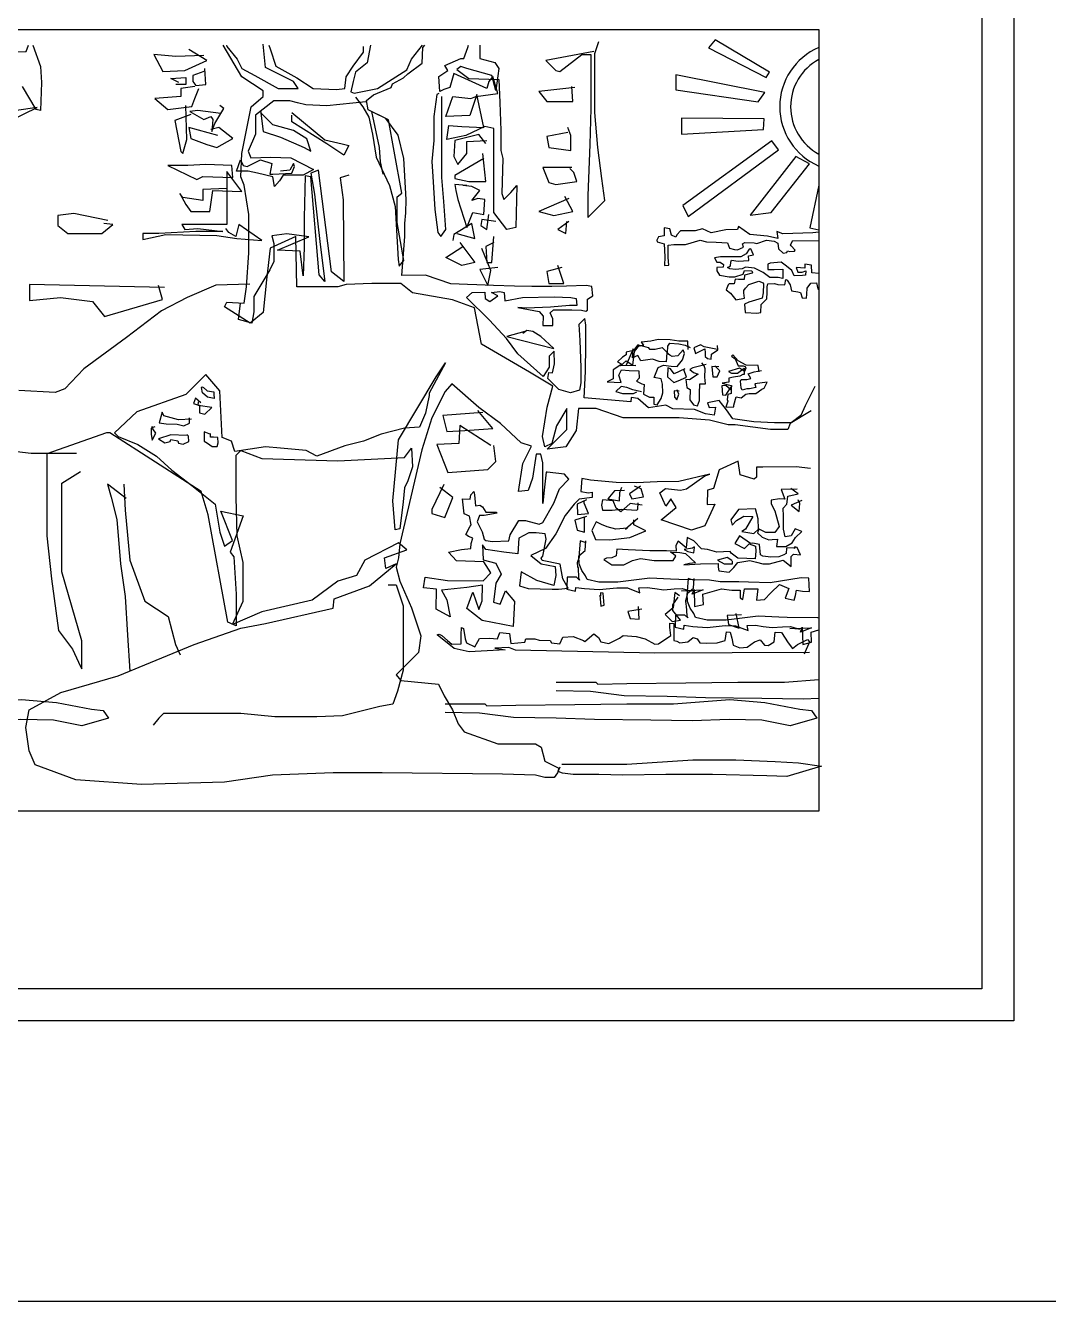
# Model space of a CAD drawing. Header units: millimetres. Extents: x 351279 to 387190, y -1289537 to -1277077.
# Drawn here: x 379313 to 379795, y -1289537 to -1288936 of the extents above; entities that cross this region are included whole.
import ezdxf

# ---------------------------------------------------------------- set-up
doc = ezdxf.new("R2010")
doc.units = ezdxf.units.MM
doc.header["$LTSCALE"] = 20
doc.layers.add('饰品', color=7, linetype='Continuous')

# ---------------------------------------------------------------- blocks, each defined once
blk = doc.blocks.new('A$C42F15D17')
at = {"layer": '饰品', "color": 8}
for p, q in [((420.02, 452.02), (411.55, 457.2)), ((436.62, 444.44), (427.81, 459.29)), ((429.4, 459.25), (429.47, 458.74)), ((429.47, 458.74), (434.42, 452.69)), ((447.63, 448.84), (446.53, 459.84)), ((449.23, 459.25), (449.83, 457.64)), ((449.83, 457.64), (452.58, 449.39)), ((493.87, 455.99), (493.87, 458.74)), ((497.17, 459.29), (495.52, 451.04)), ((516.44, 452.69), (521.69, 459.25)), ((521.42, 450.88), (521.76, 458.25)), ((521.76, 458.25), (522.68, 459.25)), ((541.04, 452.96), (542.93, 458.14)), ((542.93, 458.14), (543.26, 459.25)), ((548.58, 459.25), (548.58, 452.96)), ((405.43, 453.91), (395.07, 454.85)), ((395.07, 454.85), (399.3, 446.85)), ((418.61, 454.38), (405.43, 453.91)), ((409.66, 447.32), (420.02, 452.02)), ((434.42, 452.69), (436.62, 448.29)), ((488.91, 449.39), (493.87, 455.99)), ((495.52, 451.04), (490.02, 446.64)), ((514.24, 447.74), (516.44, 452.69)), ((514.72, 445.8), (521.42, 450.88)), ((532.1, 449.67), (539.63, 452.96)), ((539.63, 452.96), (541.04, 452.96)), ((548.58, 452.96), (555.64, 451.08)), ((555.64, 451.08), (557.52, 448.26)), ((399.3, 446.85), (409.66, 447.32)), ((418.61, 446.85), (413.43, 444.96)), ((413.43, 444.96), (413.43, 442.14)), ((419.55, 440.73), (419.08, 448.26)), ((436.62, 448.29), (442.68, 444.99)), ((442.68, 444.99), (453.69, 438.94)), ((460.84, 442.24), (447.63, 448.84)), ((452.58, 449.39), (462.49, 443.89)), ((485.61, 444.44), (488.91, 449.39)), ((490.02, 446.64), (488.91, 442.24)), ((500.47, 438.94), (514.24, 447.74)), ((512.68, 443.98), (514.72, 445.8)), ((529.27, 444.49), (533.51, 447.32)), ((533.51, 447.32), (532.1, 449.67)), ((536.33, 445.91), (534.45, 439.32)), ((551.87, 438.85), (536.33, 445.91)), ((539.63, 449.2), (537.75, 447.79)), ((537.75, 447.79), (543.4, 443.55)), ((542.46, 448.26), (539.63, 449.2)), ((554.23, 444.96), (542.46, 448.26)), ((556.11, 437.91), (554.23, 444.96)), ((557.52, 448.26), (556.11, 437.91)), ((403.07, 443.55), (410.13, 444.02)), ((406.84, 441.67), (403.07, 443.55)), ((410.13, 440.73), (405.43, 440.73)), ((414.37, 439.79), (407.78, 438.85)), ((407.78, 438.85), (407.78, 435.08)), ((410.13, 444.02), (410.13, 440.73)), ((413.43, 442.14), (414.84, 440.26)), ((414.37, 434.14), (416.26, 438.85)), ((414.84, 440.26), (419.55, 440.73)), ((446.53, 437.83), (436.62, 444.44)), ((453.69, 438.94), (463.04, 438.94)), ((463.04, 438.94), (460.84, 442.24)), ((462.49, 443.89), (470.2, 438.94)), ((470.2, 438.94), (481.21, 438.38)), ((481.21, 438.38), (485.06, 438.94)), ((485.06, 438.94), (485.61, 444.44)), ((488.91, 442.24), (487.81, 437.28)), ((489.47, 436.73), (500.47, 438.94)), ((498.49, 435.93), (506.89, 439.33)), ((506.89, 439.33), (507.46, 441.15)), ((507.46, 441.15), (512.68, 443.98)), ((529.74, 437.43), (529.27, 444.49)), ((534.45, 439.32), (531.63, 438.38)), ((543.4, 443.55), (557.52, 443.08)), ((552.82, 442.14), (551.87, 438.85)), ((554.7, 444.49), (552.82, 442.14)), ((557.05, 436.49), (554.7, 444.49)), ((557.52, 443.08), (558, 432.26)), ((407.78, 435.08), (395.54, 434.14)), ((395.54, 434.14), (401.66, 428.96)), ((412.96, 430.38), (414.37, 434.14)), ((441.03, 430.24), (446.53, 435.19)), ((451.56, 433.02), (443.06, 426.32)), ((446.53, 435.19), (446.53, 437.83)), ((459.16, 433.02), (451.56, 433.02)), ((462.74, 432.13), (459.16, 433.02)), ((494.94, 432.58), (476.61, 430.79)), ((487.81, 437.28), (489.47, 436.73)), ((490.02, 434.81), (493.6, 430.34)), ((495.2, 433.21), (498.49, 435.93)), ((496.11, 428.9), (495.2, 433.21)), ((528.33, 436.02), (526.92, 425.67)), ((529.27, 436.49), (528.33, 436.02)), ((531.63, 438.38), (529.74, 437.43)), ((530.68, 418.14), (530.68, 435.08)), ((532.57, 425.67), (535.86, 435.08)), ((535.86, 435.08), (544.34, 434.14)), ((547.16, 436.02), (543.87, 426.14)), ((544.34, 434.14), (546.69, 435.08)), ((546.69, 435.08), (557.05, 436.49)), ((550.46, 420.49), (547.16, 436.02)), ((401.66, 428.96), (412.96, 430.38)), ((412.49, 426.61), (404.95, 423.79)), ((410.61, 414.85), (410.13, 430.85)), ((415.79, 428.49), (412.02, 428.02)), ((412.02, 428.02), (418.61, 424.26)), ((426.62, 427.08), (415.79, 428.49)), ((423.79, 422.38), (428.03, 429.43)), ((428.03, 429.43), (426.14, 430.85)), ((438.82, 419.24), (441.03, 430.24)), ((445.3, 428.55), (446.64, 418.72)), ((448.43, 424.53), (445.75, 427.21)), ((460.06, 427.66), (475.71, 414.7)), ((466.77, 431.23), (462.74, 432.13)), ((476.61, 430.79), (466.77, 431.23)), ((493.6, 430.34), (496.29, 425.42)), ((504.39, 424.81), (496.11, 428.9)), ((505.68, 424.08), (497.63, 428.11)), ((497.63, 428.11), (501.21, 411.12)), ((558, 432.26), (558.47, 419.08)), ((404.95, 423.79), (407.78, 409.2)), ((425.2, 416.73), (411.55, 420.49)), ((411.55, 420.49), (412.49, 415.32)), ((418.61, 424.26), (421.91, 425.67)), ((421.91, 425.67), (422.85, 424.26)), ((425.67, 420.49), (421.91, 419.55)), ((422.85, 424.26), (422.38, 418.61)), ((422.38, 418.61), (423.79, 422.38)), ((432.27, 415.32), (425.67, 420.49)), ((443.06, 426.32), (443.06, 417.38)), ((451.11, 421.85), (448.43, 424.53)), ((460.95, 419.17), (451.11, 421.85)), ((460.06, 423.19), (460.06, 426.32)), ((476.61, 412.91), (460.06, 423.19)), ((496.29, 425.42), (498.07, 417.38)), ((510.18, 416.87), (504.39, 424.81)), ((508.36, 409.33), (505.68, 424.08)), ((526.92, 425.67), (526.92, 414.38)), ((543.87, 426.14), (532.57, 425.67)), ((533.04, 414.85), (533.98, 421.43)), ((533.98, 421.43), (540.1, 420.96)), ((540.1, 420.96), (550.46, 420.49)), ((550.93, 420.96), (541.98, 416.73)), ((555.17, 420.02), (550.93, 420.96)), ((408.72, 408.26), (410.61, 414.85)), ((412.49, 415.32), (420.02, 412.49)), ((424.73, 411.08), (432.27, 415.32)), ((436.62, 408.24), (438.82, 419.24)), ((443.06, 417.38), (439.49, 409.33)), ((446.64, 418.72), (454.69, 416.04)), ((454.69, 416.04), (465.87, 411.12)), ((467.21, 415.14), (460.95, 419.17)), ((469, 409.33), (467.21, 415.14)), ((475.71, 414.7), (483.76, 412.91)), ((498.07, 417.38), (499.86, 406.65)), ((512.91, 405.98), (510.18, 416.87)), ((530.68, 406.85), (530.68, 418.14)), ((541.98, 416.73), (533.04, 414.85)), ((555.17, 409.2), (555.17, 420.02)), ((558.47, 419.08), (558.47, 413.9)), ((407.78, 409.2), (408.72, 408.26)), ((420.02, 412.49), (424.73, 411.08)), ((439.49, 409.33), (440.83, 406.2)), ((465.87, 411.12), (469, 409.33)), ((484.66, 407.55), (476.61, 412.91)), ((483.76, 412.91), (486.89, 412.01)), ((486.89, 412.01), (484.66, 407.55)), ((501.21, 411.12), (501.65, 404.42)), ((511.94, 389.67), (508.36, 409.33)), ((526.92, 414.38), (525.97, 404.49)), ((555.17, 391.79), (555.17, 409.2)), ((558.47, 413.9), (558.47, 409.67)), ((558.47, 409.67), (559.41, 405.9)), ((434.12, 399.95), (435.91, 405.31)), ((435.91, 405.31), (437.25, 402.63)), ((436.07, 397.24), (436.62, 408.24)), ((437.25, 402.63), (439.04, 402.18)), ((439.04, 402.18), (445.3, 405.31)), ((440.83, 406.2), (450.22, 406.65)), ((445.3, 405.31), (450.67, 403.52)), ((450.67, 403.52), (449.77, 398.61)), ((450.22, 406.65), (459.61, 406.2)), ((460.95, 403.52), (459.16, 400.39)), ((459.61, 406.2), (470.35, 400.84)), ((461.4, 402.18), (460.95, 403.52)), ((499.86, 406.65), (506.12, 393.24)), ((501.65, 404.42), (502.99, 398.61)), ((513.93, 386.61), (512.91, 405.98)), ((525.97, 404.49), (526.45, 397.43)), ((530.68, 396.96), (530.68, 406.85)), ((559.41, 405.9), (558.94, 389.43)), ((439.49, 399.95), (434.12, 399.95)), ((437.72, 393.39), (436.07, 397.24)), ((443.96, 399.05), (439.49, 399.95)), ((451.11, 397.27), (443.96, 399.05)), ((449.77, 398.61), (451.11, 398.61)), ((451.11, 398.61), (460.06, 399.05)), ((452.01, 392.8), (451.11, 397.27)), ((456.03, 398.16), (454.24, 395.48)), ((459.16, 400.39), (454.69, 399.95)), ((458.72, 398.16), (456.03, 398.16)), ((465.43, 398.16), (458.72, 398.16)), ((460.06, 399.05), (461.4, 402.18)), ((470.35, 400.84), (465.43, 398.16)), ((526.45, 397.43), (527.39, 381.9)), ((531.63, 385.67), (530.68, 396.96)), ((439.92, 379.63), (437.72, 393.39)), ((454.24, 395.48), (452.01, 392.8)), ((506.12, 393.24), (508.81, 383.41)), ((555.17, 380.49), (555.17, 391.79)), ((563.18, 389.9), (566, 393.2)), ((566, 393.2), (565.53, 373.43)), ((509.7, 387.88), (511.94, 389.67)), ((509.7, 375.81), (509.7, 387.88)), ((513.7, 380.37), (513.93, 386.61)), ((532.57, 372.49), (531.63, 385.67)), ((558.94, 389.43), (559.88, 386.61)), ((559.88, 386.61), (563.18, 389.9)), ((439.92, 361.48), (439.92, 379.63)), ((508.81, 383.41), (510.15, 358.38)), ((513.25, 375.38), (513.7, 380.37)), ((527.39, 381.9), (528.8, 371.08)), ((561.29, 372.49), (555.17, 380.49)), ((512.83, 357.93), (509.7, 375.81)), ((513.25, 369.25), (513.25, 375.38)), ((530.21, 369.2), (532.57, 372.49)), ((565.53, 373.43), (561.29, 372.49)), ((461.94, 369.18), (449.83, 363.68)), ((462.49, 345.53), (461.94, 369.18)), ((511.89, 350.87), (513.25, 369.25)), ((528.8, 371.08), (530.21, 369.2)), ((438.82, 345.53), (439.92, 361.48)), ((449.83, 363.68), (448.18, 348.83)), ((510.15, 358.38), (510.6, 355.25)), ((510.6, 355.25), (512.83, 357.93)), ((448.18, 348.83), (446.53, 333.43)), ((522.99, 350.99), (511.89, 350.87)), ((534.91, 347.02), (522.99, 350.99)), ((437.72, 337.83), (438.82, 345.53)), ((475.7, 345.53), (462.49, 345.53)), ((481.76, 345.53), (475.7, 345.53)), ((485.61, 346.63), (481.76, 345.53)), ((497.72, 347.18), (485.61, 346.63)), ((511.48, 347.18), (497.72, 347.18)), ((516.99, 342.78), (511.48, 347.18)), ((535.7, 339.48), (516.99, 342.78)), ((542.85, 346.68), (534.91, 347.02)), ((542.28, 340.44), (545.01, 342.93)), ((547.17, 346.45), (542.85, 346.68)), ((545.01, 342.93), (550.91, 343.04)), ((555.11, 346.11), (547.17, 346.45)), ((550.91, 343.04), (551.14, 339.98)), ((554.09, 342.82), (558.06, 343.27)), ((557.04, 341.23), (554.09, 342.82)), ((564.87, 345.88), (555.11, 346.11)), ((558.06, 343.27), (560.11, 342.82)), ((560.11, 342.82), (560.33, 338.96)), ((573.05, 345.65), (564.87, 345.88)), ((582.47, 345.65), (573.05, 345.65)), ((589.39, 345.77), (582.47, 345.65)), ((598.7, 346.22), (589.39, 345.77)), ((601.31, 345.65), (598.7, 346.22)), ((601.76, 341.34), (601.31, 345.65)), ((428.37, 336.18), (429.47, 338.38)), ((429.47, 338.38), (437.72, 337.83)), ((546.16, 335.63), (535.7, 339.48)), ((553.18, 329.91), (542.28, 340.44)), ((551.14, 339.98), (553.3, 338.62)), ((553.3, 338.62), (557.04, 341.23)), ((560.33, 338.96), (568.73, 340.55)), ((568.73, 340.55), (583.6, 340.89)), ((590.87, 336.81), (581.9, 335.9)), ((583.6, 340.89), (591.43, 340.55)), ((594.27, 336.81), (590.87, 336.81)), ((591.43, 340.55), (594.05, 339.98)), ((594.05, 339.98), (594.27, 336.81)), ((599.27, 334.54), (599.38, 337.94)), ((599.38, 339.76), (601.76, 341.34)), ((599.38, 337.94), (599.38, 339.76)), ((440.48, 328.47), (428.37, 336.18)), ((446.53, 333.43), (440.48, 328.47)), ((549.46, 318.57), (546.16, 335.63)), ((570.55, 335.56), (566.46, 335.78)), ((566.46, 335.78), (576.56, 333.97)), ((581.9, 335.9), (570.55, 335.56)), ((576.56, 333.97), (578.49, 331.7)), ((578.49, 331.7), (578.27, 327.39)), ((581.67, 333.29), (583.26, 334.76)), ((583.04, 330.45), (581.67, 333.29)), ((582.92, 327.28), (583.04, 330.45)), ((583.26, 334.76), (589.28, 334.76)), ((589.28, 334.76), (591.89, 334.76)), ((591.89, 334.76), (596.54, 334.54)), ((598.02, 330.7), (595.18, 327.75)), ((596.54, 334.54), (598.47, 334.08)), ((598.59, 327.41), (598.02, 330.7)), ((598.47, 334.08), (599.27, 334.54)), ((561.24, 321.17), (553.18, 329.91)), ((578.27, 327.39), (582.92, 327.28)), ((595.18, 327.75), (595.75, 320.27)), ((598.47, 318), (598.59, 327.41)), ((572.03, 305.37), (549.46, 318.57)), ((566.46, 314.03), (561.24, 321.17)), ((595.75, 320.27), (596.2, 307.56)), ((578.38, 303.36), (566.46, 314.03)), ((583.6, 315.27), (581.33, 312.89)), ((581.33, 312.89), (581.33, 307.67)), ((583.72, 309.26), (583.6, 315.27)), ((598.36, 305.75), (598.47, 318)), ((532.4, 309.77), (524.69, 295.47)), ((528, 303.17), (532.4, 309.77)), ((581.33, 307.67), (578.38, 303.36)), ((582.81, 305.07), (583.72, 309.26)), ((596.2, 307.56), (596.2, 300.3)), ((419.56, 304.27), (410.2, 294.92)), ((426.16, 296.57), (419.56, 304.27)), ((510.38, 273.46), (528, 303.17)), ((583.04, 298.77), (572.03, 305.37)), ((580.65, 302.34), (581.11, 305.18)), ((585.87, 297.24), (580.65, 302.34)), ((581.11, 305.18), (582.81, 305.07)), ((597.68, 293.27), (598.36, 305.75)), ((410.2, 294.92), (387.08, 286.67)), ((427.26, 274.56), (426.16, 296.57)), ((524.69, 294.37), (523.04, 286.12)), ((524.69, 295.47), (524.69, 294.37)), ((532.34, 296.31), (525.96, 283.81)), ((535.4, 299.88), (532.34, 296.31)), ((548.17, 288.66), (535.4, 299.88)), ((580.29, 288.87), (583.04, 298.77)), ((591.32, 295.65), (585.87, 297.24)), ((595.52, 296.9), (591.32, 295.65)), ((596.2, 300.3), (595.52, 296.9)), ((706.29, 298.6), (701.74, 289.52)), ((558.38, 281.26), (548.17, 288.66)), ((578.09, 275.11), (580.29, 288.87)), ((619.79, 291.45), (597.68, 293.27)), ((619.9, 293.38), (619.79, 291.45)), ((622.97, 292.93), (619.9, 293.38)), ((628.08, 288.62), (622.97, 292.93)), ((636.14, 289.75), (628.08, 288.62)), ((639.54, 288.16), (636.14, 289.75)), ((661.33, 292.02), (655.77, 291)), ((655.77, 291), (656.57, 288.73)), ((656.57, 288.73), (659.63, 288.96)), ((659.63, 288.96), (658.95, 285.1)), ((664.74, 287.6), (661.33, 292.02)), ((701.74, 289.52), (699.82, 284.99)), ((387.08, 286.67), (376.62, 276.76)), ((523.04, 286.12), (520.29, 279.51)), ((525.96, 283.81), (521.36, 268.76)), ((589.65, 288.32), (584.69, 280.06)), ((589.65, 278.41), (589.65, 288.32)), ((595.15, 288.32), (594.05, 277.86)), ((603.41, 288.32), (595.15, 288.32)), ((616.07, 283.92), (603.41, 288.32)), ((642.49, 283.92), (616.07, 283.92)), ((649.64, 287.71), (639.54, 288.16)), ((656.8, 282.82), (642.49, 283.92)), ((654.86, 285.67), (649.64, 287.71)), ((658.95, 285.1), (654.86, 285.67)), ((665.61, 280.61), (656.8, 282.82)), ((667.69, 283.4), (664.74, 287.6)), ((677.57, 281.92), (667.69, 283.4)), ((704.69, 287.22), (694.78, 281.17)), ((699.82, 284.99), (695.27, 281.58)), ((372.77, 276.76), (344.7, 266.86)), ((374.42, 276.76), (372.77, 276.76)), ((417.36, 249.26), (374.42, 276.76)), ((376.62, 276.76), (378.27, 275.11)), ((513.13, 278.96), (502.13, 276.21)), ((520.29, 279.51), (513.13, 278.96)), ((568.08, 272.07), (558.38, 281.26)), ((580.29, 269.06), (589.65, 278.41)), ((584.69, 280.06), (582.49, 271.81)), ((594.05, 277.86), (589.1, 270.16)), ((668.91, 280.61), (665.61, 280.61)), ((685.43, 278.41), (668.91, 280.61)), ((687.33, 281.47), (677.57, 281.92)), ((693.68, 278.41), (685.43, 278.41)), ((695.27, 281.58), (687.33, 281.47)), ((694.78, 281.17), (693.68, 278.41)), ((378.27, 275.11), (387.63, 271.26)), ((387.63, 271.26), (396.44, 265.76)), ((431.67, 272.91), (427.26, 274.56)), ((433.32, 267.96), (431.67, 272.91)), ((485.06, 270.71), (471.85, 265.76)), ((493.87, 272.91), (485.06, 270.71)), ((502.13, 276.21), (493.87, 272.91)), ((507.63, 244.86), (510.38, 273.46)), ((572.93, 270.54), (568.08, 272.07)), ((568.84, 262.38), (572.93, 270.54)), ((579.19, 270.16), (578.09, 275.11)), ((582.49, 271.81), (579.19, 270.16)), ((344.7, 266.86), (344.7, 248.16)), ((396.44, 265.76), (403.59, 259.16)), ((447.63, 270.16), (433.32, 267.96)), ((433.87, 266.31), (436.07, 268.51)), ((433.87, 246.51), (433.87, 266.31)), ((436.07, 268.51), (445.98, 264.66)), ((445.98, 264.66), (481.76, 263.56)), ((454.79, 269.61), (447.63, 270.16)), ((466.9, 268.51), (454.79, 269.61)), ((471.85, 265.76), (466.9, 268.51)), ((481.76, 263.56), (513.13, 265.21)), ((521.36, 268.76), (510.93, 224.61)), ((513.13, 265.21), (516.44, 269.61)), ((516.44, 269.61), (516.99, 260.81)), ((575.22, 266.72), (573.44, 255.49)), ((577.27, 266.72), (575.22, 266.72)), ((578.29, 262.64), (577.27, 266.72)), ((589.1, 270.16), (580.29, 269.06)), ((351.85, 253.11), (360.66, 258.61)), ((403.59, 259.16), (412.95, 252.01)), ((516.99, 260.81), (514.79, 254.21)), ((566.8, 249.12), (568.84, 262.38)), ((578.29, 254.47), (578.29, 262.64)), ((579.82, 258.3), (578.8, 248.35)), ((580.33, 258.3), (579.82, 258.3)), ((588.5, 257.28), (580.33, 258.3)), ((661.24, 259.32), (658.69, 250.65)), ((670.18, 263.4), (661.24, 259.32)), ((671.2, 257.02), (670.18, 263.4)), ((678.86, 260.6), (678.86, 256)), ((681.92, 260.6), (678.86, 260.6)), ((697.49, 260.85), (681.92, 260.6)), ((704.38, 260.09), (697.49, 260.85)), ((351.85, 211.3), (351.85, 253.11)), ((373.32, 252.56), (374.97, 246.51)), ((382.13, 245.96), (373.32, 252.56)), ((381.03, 252.56), (381.58, 240.46)), ((514.79, 254.21), (513.13, 250.91)), ((573.44, 255.49), (571.39, 249.63)), ((578.29, 243.5), (578.29, 254.47)), ((586.2, 250.39), (590.54, 254.98)), ((590.54, 254.98), (588.5, 257.28)), ((596.67, 255.24), (596.15, 249.12)), ((600.75, 254.47), (596.67, 255.24)), ((612.75, 253.45), (600.75, 254.47)), ((622.45, 253.2), (612.75, 253.45)), ((632.15, 253.71), (622.45, 253.2)), ((642.36, 253.96), (632.15, 253.71)), ((656.91, 257.28), (642.36, 253.96)), ((645.93, 250.39), (654.61, 256.51)), ((654.61, 256.51), (656.91, 257.28)), ((677.84, 254.98), (671.2, 257.02)), ((678.86, 256), (677.84, 254.98)), ((344.7, 248.16), (344.7, 228.35)), ((374.97, 246.51), (377.72, 236.06)), ((412.95, 252.01), (423.96, 243.21)), ((420.66, 238.26), (417.36, 249.26)), ((434.42, 228.35), (433.87, 246.51)), ((513.13, 250.91), (512.58, 244.31)), ((544.08, 245.54), (544.34, 247.59)), ((544.34, 247.59), (545.87, 249.12)), ((545.87, 249.12), (546.12, 247.59)), ((546.12, 247.59), (546.63, 242.48)), ((571.39, 249.63), (566.8, 249.12)), ((578.8, 248.35), (578.29, 243.5)), ((583.39, 243.76), (586.2, 250.39)), ((601.51, 246.31), (595.39, 245.54)), ((596.15, 249.12), (599.73, 248.61)), ((599.73, 248.61), (601.51, 248.86)), ((601.51, 248.86), (601.51, 246.31)), ((633.42, 248.61), (635.97, 250.65)), ((636.23, 242.23), (633.42, 248.61)), ((635.97, 250.65), (643.12, 249.88)), ((643.12, 249.88), (645.93, 250.39)), ((655.88, 249.88), (655.63, 242.99)), ((658.69, 250.65), (655.88, 249.88)), ((381.58, 240.46), (383.78, 216.8)), ((423.96, 243.21), (426.16, 230.01)), ((508.73, 231.11), (507.63, 244.86)), ((512.58, 244.31), (510.93, 231.66)), ((540.51, 245.8), (544.08, 245.54)), ((541.27, 238.66), (540.51, 245.8)), ((546.63, 242.48), (548.68, 242.74)), ((548.68, 242.74), (549.95, 241.97)), ((549.95, 241.97), (551.48, 239.42)), ((578.29, 234.58), (583.39, 243.76)), ((593.09, 243.25), (588.75, 237.89)), ((595.39, 245.54), (593.09, 243.25)), ((633.93, 235.85), (641.08, 241.72)), ((638.53, 245.8), (636.23, 242.23)), ((641.08, 241.72), (638.53, 245.8)), ((659.2, 243.25), (654.61, 233.04)), ((655.63, 242.99), (659.2, 243.25)), ((377.72, 236.06), (379.37, 215.15)), ((430.02, 187.65), (420.66, 238.26)), ((432.22, 226.15), (426.71, 239.91)), ((426.71, 239.91), (437.17, 237.71)), ((437.17, 237.71), (431.12, 220.65)), ((543.83, 237.64), (541.27, 238.66)), ((544.59, 233.56), (543.83, 237.64)), ((548.42, 237.89), (547.4, 234.83)), ((547.4, 234.83), (549.7, 230.24)), ((550.72, 237.89), (548.42, 237.89)), ((556.85, 238.91), (550.72, 237.89)), ((551.48, 239.42), (556.33, 239.42)), ((556.33, 239.42), (556.85, 238.91)), ((562.97, 228.71), (567.06, 235.6)), ((567.06, 235.6), (570.12, 235.6)), ((570.12, 235.6), (576.5, 233.81)), ((576.5, 233.81), (578.29, 234.58)), ((588.75, 237.89), (584.41, 229.22)), ((648.23, 231), (633.93, 235.85)), ((344.7, 228.35), (346.9, 208)), ((426.16, 230.01), (428.37, 223.4)), ((437.17, 215.7), (434.42, 228.35)), ((510.93, 231.66), (508.73, 231.11)), ((542.04, 228.96), (544.08, 232.79)), ((543.32, 227.94), (542.04, 228.96)), ((544.08, 232.79), (544.59, 233.56)), ((549.7, 230.24), (550.72, 226.67)), ((562.21, 225.9), (562.97, 228.71)), ((571.65, 229.73), (567.06, 227.18)), ((575.22, 229.73), (571.65, 229.73)), ((579.31, 229.22), (575.22, 229.73)), ((579.82, 226.67), (579.31, 229.22)), ((584.41, 229.22), (579.56, 222.33)), ((654.61, 233.04), (648.23, 231)), ((428.37, 223.4), (432.22, 226.15)), ((510.38, 225.05), (494.42, 216.8)), ((514.24, 221.75), (510.38, 225.05)), ((510.93, 224.61), (510.38, 218.01)), ((540, 221.87), (544.34, 222.38)), ((545.36, 227.18), (543.32, 227.94)), ((544.34, 222.38), (544.59, 224.63)), ((544.59, 224.63), (545.36, 227.18)), ((551.48, 221.82), (549.95, 224.12)), ((549.95, 224.12), (550.21, 216.97)), ((550.72, 226.67), (551.48, 226.16)), ((551.48, 226.16), (554.55, 225.65)), ((554.55, 225.65), (562.21, 225.9)), ((567.06, 227.18), (566.54, 219.78)), ((579.56, 222.33), (572.67, 219.01)), ((578.29, 218.76), (579.82, 226.67)), ((383.78, 216.8), (390.93, 197.55)), ((431.12, 220.65), (432.77, 218.45)), ((432.77, 218.45), (433.87, 200.85)), ((494.42, 216.8), (490.57, 209.65)), ((503.78, 217.9), (514.24, 221.75)), ((504.33, 212.95), (503.78, 217.9)), ((510.38, 218.01), (509.28, 213.61)), ((533.87, 220.6), (540, 221.87)), ((537.7, 216.51), (533.87, 220.6)), ((550.46, 216), (537.7, 216.51)), ((550.21, 216.97), (556.08, 215.44)), ((559.91, 220.55), (551.48, 221.82)), ((566.54, 219.78), (559.91, 220.55)), ((572.67, 219.01), (577.52, 215.19)), ((577.52, 217.74), (578.29, 218.76)), ((578.03, 216.72), (577.52, 217.74)), ((586.45, 214.93), (578.03, 216.72)), ((361.21, 178.85), (351.85, 211.3)), ((379.37, 215.15), (381.58, 199.75)), ((437.17, 197.55), (437.17, 215.7)), ((496.62, 204.7), (509.28, 215.15)), ((509.28, 215.15), (504.33, 212.95)), ((509.28, 213.61), (510.93, 207.01)), ((550.21, 207.08), (553.78, 210.9)), ((553.78, 210.9), (550.46, 216)), ((556.08, 215.44), (558.63, 210.34)), ((558.63, 210.34), (556.08, 206)), ((568.08, 211.36), (567.31, 204.73)), ((575.48, 207.28), (568.08, 211.36)), ((577.52, 215.19), (584.16, 213.91)), ((584.16, 213.91), (584.41, 209.58)), ((587.73, 208.05), (586.45, 214.93)), ((346.9, 208), (350.2, 183.8)), ((481.76, 206.9), (469.65, 198.1)), ((480.11, 198.65), (496.62, 204.7)), ((490.57, 209.65), (481.76, 206.9)), ((505.43, 205.25), (509.28, 205.25)), ((509.28, 205.25), (512.58, 195.35)), ((510.93, 207.01), (516.44, 194.36)), ((522.13, 203.76), (522.9, 208.86)), ((522.9, 208.86), (533.36, 207.33)), ((533.36, 207.33), (550.21, 207.08)), ((549.95, 205.04), (542.55, 204.02)), ((549.7, 197.64), (549.95, 205.04)), ((556.08, 206), (555.06, 197.08)), ((567.31, 204.73), (571.39, 203.45)), ((583.39, 204.98), (575.48, 207.28)), ((584.41, 209.58), (583.39, 204.98)), ((590.28, 203.71), (587.73, 208.05)), ((381.58, 199.75), (382.68, 181.6)), ((433.87, 200.85), (433.87, 186)), ((479.56, 194.25), (480.11, 198.65)), ((528.26, 203.25), (522.13, 203.76)), ((528, 193.81), (528.26, 203.25)), ((542.55, 204.02), (530.55, 202.74)), ((530.55, 202.74), (533.11, 198.15)), ((542.55, 194.07), (545.36, 201.72)), ((545.36, 201.72), (548.17, 193.56)), ((558.12, 196.11), (560.67, 202.48)), ((560.67, 202.48), (565.01, 197.38)), ((571.39, 203.45), (582.63, 203.2)), ((582.63, 203.2), (585.69, 203.2)), ((585.69, 203.2), (590.28, 203.71)), ((390.93, 197.55), (401.94, 190.4)), ((432.22, 186.55), (437.17, 197.55)), ((445.98, 192.6), (432.22, 186.55)), ((469.65, 198.1), (445.98, 192.6)), ((447.63, 187.1), (479.56, 194.25)), ((512.58, 195.35), (512.58, 179.4)), ((516.44, 194.36), (520.84, 181.16)), ((534.64, 190.24), (528, 193.81)), ((533.11, 198.15), (534.64, 190.24)), ((549.7, 188.45), (542.55, 194.07)), ((548.17, 193.56), (549.7, 197.64)), ((555.06, 197.08), (558.12, 196.11)), ((565.01, 197.38), (564.25, 185.65)), ((401.94, 190.4), (405.25, 177.2)), ((433.87, 186), (430.02, 187.65)), ((436.07, 184.9), (447.63, 187.1)), ((564.25, 185.65), (549.7, 188.45)), ((350.2, 183.8), (356.81, 174.99)), ((382.68, 181.6), (383.78, 164.54)), ((414.05, 177.2), (436.07, 184.9)), ((520.84, 181.16), (519.74, 173.45)), ((356.81, 174.99), (360.66, 166.74)), ((361.21, 165.64), (361.21, 178.85)), ((378.27, 162.34), (414.05, 177.2)), ((405.25, 177.2), (407.45, 172.24)), ((512.58, 179.4), (512.58, 165.09)), ((519.74, 173.45), (509.28, 162.95)), ((351.3, 154.64), (378.27, 162.34)), ((360.66, 166.74), (361.21, 165.64)), ((509.28, 162.95), (511.48, 160.2)), ((512.58, 165.09), (509.83, 155.19)), ((511.48, 160.2), (529.1, 158.55)), ((529.1, 158.55), (531.85, 153.05)), ((336.44, 146.39), (351.3, 154.64)), ((509.83, 155.19), (507.63, 149.14)), ((531.85, 153.05), (535.7, 146.44)), ((334.79, 138.14), (336.44, 146.39)), ((399.74, 144.74), (397.54, 142.54)), ((425.06, 144.74), (399.74, 144.74)), ((436.07, 144.74), (425.06, 144.74)), ((452.03, 143.09), (436.07, 144.74)), ((492.77, 145.84), (483.96, 143.64)), ((501.58, 148.04), (492.77, 145.84)), ((507.63, 149.14), (501.58, 148.04)), ((535.7, 146.44), (538.46, 139.84)), ((397.54, 142.54), (394.79, 139.24)), ((463.04, 143.09), (452.03, 143.09)), ((471.85, 143.09), (463.04, 143.09)), ((483.96, 143.64), (471.85, 143.09)), ((538.46, 139.84), (541.21, 135.99)), ((336.44, 127.14), (334.79, 138.14)), ((541.21, 135.99), (557.17, 130.44)), ((339.19, 120.53), (336.44, 127.14)), ((557.17, 130.44), (574.79, 130.44)), ((574.79, 130.44), (577.54, 128.79)), ((577.54, 128.79), (579.19, 122.18)), ((358.46, 113.38), (339.19, 120.53)), ((579.19, 122.18), (585.79, 118.88)), ((450.93, 115.58), (428.37, 112.28)), ((479.56, 116.68), (450.93, 115.58)), ((502.68, 116.68), (479.56, 116.68)), ((559.37, 116.13), (502.68, 116.68)), ((574.79, 115.58), (559.37, 116.13)), ((579.19, 114.48), (574.79, 115.58)), ((583.59, 114.48), (579.19, 114.48)), ((585.24, 116.68), (583.59, 114.48)), ((585.79, 118.88), (585.24, 116.68)), ((389.28, 111.18), (358.46, 113.38)), ((428.37, 112.28), (389.28, 111.18))]:
    blk.add_line(p, q, dxfattribs=at)
at = {"layer": '饰品', "color": 1, "linetype": 'ByBlock'}
blk.add_lwpolyline([(800, 560), (800, 0), (0, 0), (0, 560)], close=True, dxfattribs=at)
at = {"layer": '饰品', "color": 41, "linetype": 'ByBlock'}
blk.add_lwpolyline([(785, 545), (785, 15), (15, 15), (15, 545)], close=True, dxfattribs=at)
at = {"layer": '饰品', "color": 8, "linetype": 'ByBlock'}
blk.add_lwpolyline([(708.23, 466.7), (708.23, 98.7), (100.23, 98.7), (100.23, 466.7)], close=True, dxfattribs=at)
at = {"layer": '饰品', "color": 8}
for points in [[(338.23, 459.25), (341.69, 449.2), (342.16, 441.67), (341.69, 428.49), (339.8, 428.96), (333.21, 439.79)], [(315.79, 418.14), (340.27, 429.91), (330.39, 428.49)], [(321.44, 459.25), (320.5, 456.73), (323.32, 455.79), (335.09, 456.26), (336.09, 459.25)], [(602.26, 456.26), (579.66, 452.02), (584.37, 447.32), (586.25, 446.85), (596.61, 454.85), (600.85, 454.85), (600.85, 441.67), (600.85, 429.43), (600.38, 412.49), (599.43, 388.49), (599.43, 380.02), (599.43, 378.14), (607.44, 386.14), (606.03, 396.49), (604.14, 411.08), (602.73, 427.55), (602.73, 455.32), (604.61, 460.96)], [(593.31, 439.32), (576.36, 437.43), (580.13, 432.73), (592.37, 432.73), (591.9, 439.79)], [(590.02, 418.14), (580.13, 416.26), (581.07, 411.08), (591.43, 409.67), (591.43, 416.73), (590.02, 420.49)], [(551.4, 412.96), (548.11, 417.2), (536.81, 414.38), (536.33, 406.85), (538.22, 403.08), (542.46, 408.26), (542.46, 413.9), (551.87, 414.38)], [(431.8, 402.61), (419.55, 403.08), (411.08, 402.61), (401.66, 402.61), (415.31, 396.02), (418.14, 397.43), (432.27, 396.96), (431.8, 402.61)], [(550.46, 405.9), (536.81, 397.9), (536.81, 396.49), (543.4, 395.08), (551.4, 395.08), (549.99, 408.26)], [(429.44, 399.79), (429.44, 374.85), (408.25, 374.85), (409.66, 372.49), (415.79, 372.96), (427.56, 371.55), (414.84, 371.55), (397.42, 370.61), (389.89, 370.61), (389.89, 367.79), (400.72, 370.14), (424.73, 369.67), (434.15, 368.26), (445.92, 367.32), (435.09, 374.85), (433.68, 369.2), (430.38, 371.08), (428.97, 372.96)], [(429.44, 391.79), (418.14, 391.32), (418.14, 386.14), (408.72, 387.55), (407.31, 389.43), (410.13, 384.26), (412.49, 380.96), (421.44, 380.96), (422.85, 390.85), (436.5, 390.37), (429.44, 399.79)], [(486.89, 398.16), (482.87, 396.82), (484.21, 386.54), (484.66, 348.1), (478.84, 352.57), (472.58, 400.39), (469, 399.05), (470.79, 389.22), (473.48, 365.53), (475.71, 348.1), (473.03, 351.23), (469, 397.27), (466.32, 397.71), (465.87, 378.05), (465.87, 364.19), (465.43, 350.78), (464.08, 362.4), (453.35, 362.85), (468.11, 369.11), (457.82, 370.45), (450.67, 369.55), (451.56, 365.98), (451.56, 357.49), (449.77, 353.46), (442.17, 340.95), (442.17, 333.8), (441.27, 328.43), (435.01, 330.22), (435.91, 337.82)], [(591.9, 401.67), (578.24, 401.67), (581.07, 394.61), (584.37, 393.67), (594.25, 395.08), (592.84, 399.32), (590.96, 401.2)], [(542.46, 393.2), (536.81, 393.67), (537.28, 390.85), (538.22, 386.61), (542.46, 373.43), (545.28, 380.49), (550.46, 379.55), (550.93, 386.61), (547.64, 387.08), (544.81, 386.14), (548.58, 390.85), (544.81, 392.73), (540.57, 393.2)], [(708.23, 393.4), (703.99, 373.32), (708.23, 372.42)], [(590.49, 387.08), (576.36, 380.96), (583.42, 379.08), (592.37, 380.96), (588.6, 388.02)], [(373.4, 376.73), (357.39, 380.02), (349.86, 379.08), (349.86, 374.37), (354.57, 370.61), (365.87, 370.61), (370.58, 370.61), (375.76, 374.85), (371.52, 375.32)], [(556.11, 376.26), (549.52, 377.2), (549.05, 374.37), (551.87, 372.49), (552.82, 379.55)], [(537.75, 370.61), (546.22, 368.26), (544.81, 375.32), (536.33, 370.14), (535.86, 367.32)], [(590.49, 376.26), (585.31, 372.49), (589.07, 370.61), (589.55, 376.26)], [(708.23, 371.27), (705.44, 370.95), (691.25, 370.5), (688.53, 371.52), (688.87, 368.34), (683.99, 369.36), (675.7, 370.16), (670.48, 374.01), (669.91, 372.54), (664.47, 372.31), (657.56, 370.95), (653.48, 372.88), (650.07, 371.86), (646.55, 371.86), (643.15, 371.86), (641.33, 370.04), (640.88, 368.91), (638.84, 369.82), (638.04, 372.88), (635.43, 373.33), (635.43, 369.59), (632.71, 369.14), (632.02, 367.43), (632.14, 366.64), (635.43, 365.85), (635.66, 359.72), (635.54, 355.52), (637.59, 355.75), (637.36, 359.38), (637.25, 364.14), (637.25, 365.17), (639.97, 365.39), (645.42, 365.39), (652.34, 367.55), (655.29, 366.64), (659.95, 366.53), (665.17, 366.19), (666.19, 363.8), (668.46, 363.12), (669.94, 362.9), (672.75, 364.14), (672.3, 365.73), (673.32, 366.41), (677.75, 366.3), (679, 365.96), (683.54, 367.55), (687.17, 366.98), (688.98, 366.07), (689.21, 363.35), (691.37, 361.31), (693.18, 361.76), (693.41, 362.44), (694.66, 362.22), (696.82, 362.33), (697.16, 362.78), (695.23, 364.83), (694.89, 365.28), (696.02, 367.32), (708.23, 367.23)], [(555.17, 366.37), (551.4, 364.49), (551.87, 356.96), (554.23, 356.96), (555.17, 369.2)], [(539.16, 366.37), (546.22, 356.96), (540.1, 355.55), (532.57, 359.32), (540.57, 364.49)], [(557.05, 354.61), (548.58, 353.67), (552.34, 346.14), (553.76, 353.2), (549.52, 363.55)], [(708.23, 351.81), (704.99, 352.12), (704.76, 355.75), (701.7, 356.2), (701.7, 354.39), (697.5, 354.62), (698.29, 352.46), (700.34, 352.46), (702.15, 353.03), (701.92, 350.99), (700.56, 350.87), (696.7, 350.76), (695.45, 353.25), (693.07, 355.3), (690.57, 357.11), (685.35, 356.66), (684.22, 356.2), (684.22, 353.71), (687.28, 353.71), (691.25, 353.82), (691.25, 349.51), (689.1, 349.85), (685.24, 349.85), (682.06, 352.35), (677.97, 354.39), (673.77, 354.84), (672.18, 353.94), (669.01, 353.71), (666.4, 354.05), (665.26, 354.62), (665.83, 354.96), (666.62, 355.41), (666.85, 357.22), (667.08, 358.13), (670.25, 357.68), (675.25, 357.91), (675.14, 360.17), (677.41, 360.63), (676.16, 363.35), (675.36, 363.24), (674, 361.08), (671.5, 359.61), (666.96, 359.61), (661.97, 359.61), (659.13, 359.15), (660.27, 357.11), (661.74, 357.11), (663.33, 356.09), (663.22, 354.73), (660.15, 354.62), (660.27, 353.14), (661.51, 350.99), (666.05, 350.31), (668.67, 350.31), (672.64, 351.44), (673.21, 353.25), (676.73, 353.03), (676.95, 352.35), (676.84, 352.01), (673.21, 350.99), (673.09, 348.94), (670.37, 349.06), (668.78, 349.17), (668.44, 347.02), (665.94, 347.02), (665.49, 346.45), (664.58, 344.18), (666.62, 342.59), (669.12, 339.41), (673.21, 340.21), (672.98, 342.7), (672.98, 343.84), (673.66, 344.97), (675.25, 346.68), (680.02, 348.26), (681.95, 347.36), (682.17, 346.9), (682.06, 342.7), (681.61, 340.21), (675.25, 338.39), (673.21, 337.37), (673.55, 333.4), (679.11, 333.18), (680.92, 333.52), (681.15, 337.15), (683.76, 339.87), (683.88, 342.82), (683.88, 345.54), (684.22, 346.9), (687.4, 347.13), (688.87, 346.68), (692.28, 346.45), (692.73, 348.94), (693.3, 348.72), (694.77, 346.45), (695.34, 343.61), (698.29, 343.16), (699.65, 342.82), (700.34, 340.32), (702.38, 340.21), (702.61, 342.14), (702.72, 344.86), (704.54, 347.24), (707.15, 347.36), (707.71, 344.63), (708.23, 344.35)], [(587.19, 354.61), (580.13, 352.73), (581.07, 347.08), (588.13, 347.08), (585.31, 355.55)], [(440.38, 346.76), (424.28, 346.31), (410.86, 340.5), (398.79, 334.24), (382.24, 321.73), (362.11, 306.98), (353.17, 297.59), (348.7, 295.81), (331.52, 296.79)], [(316.94, 269.6), (337.35, 267.17), (350.96, 267.17), (358.73, 267.17)], [(400.11, 345.2), (336.54, 346.61), (336.54, 339.08), (351.13, 340.49), (366.2, 338.61), (371.85, 331.55), (399.17, 339.55), (397.28, 346.14)], [(569.77, 324.49), (561.29, 322.14), (583.42, 316.49), (577.3, 322.14), (573.53, 324.49), (570.71, 324.96), (568.83, 323.55)], [(646.64, 316.04), (646.53, 319.91), (642.33, 320.01), (638.24, 320.55), (632.65, 320.77), (629.21, 320.01), (624.58, 319.48), (625.76, 318.08), (623.93, 317.54), (623.07, 318.19), (620.92, 315.61), (617.48, 314.75), (617.59, 313.46), (615.76, 312.38), (613.39, 310.23), (615.43, 309.15), (611.35, 306.47), (611.35, 302.17), (608.55, 300.87), (615.22, 300.44), (614.14, 303.99), (615.33, 306.47), (618.88, 306.14), (623.5, 305.93), (623.61, 302.49), (622.32, 301.2), (624.9, 299.91), (625.98, 299.48), (625.66, 294.96), (628.45, 293.56), (630.5, 293.67), (630.6, 290.23), (632.11, 290.02), (634.05, 293.03), (634.8, 295.61), (634.69, 299.69), (633.94, 302.17), (630.71, 302.92), (632.54, 307.54), (635.12, 308.62), (638.78, 308.19), (641.47, 308.08), (644.05, 311.09), (644.91, 314.1), (644.38, 315.93), (641.79, 313.03), (639.21, 312.81), (638.03, 313.35), (636.63, 314.53), (636.41, 310.23), (633.08, 310.34), (629.96, 311.41), (624.36, 310.77), (623.07, 313.24), (620.49, 312.16), (620.81, 316.36), (617.59, 308.62), (622, 308.51), (614.79, 308.29), (617.48, 310.77), (620.6, 308.62), (621.46, 315.07), (623.83, 318.08), (625.66, 317.54), (627.81, 316.9), (628.45, 316.14), (631.14, 316.25), (634.48, 316.9), (636.95, 314.42), (637.17, 317.54), (638.14, 318.94), (642.33, 318.72), (645.24, 318.08), (647.71, 316.9)], [(660.51, 316.04), (654.27, 317.22), (652.45, 318.29), (649.33, 316.79), (650.19, 314.21), (654.49, 316.36), (654.7, 314.42), (654.7, 312.81), (655.78, 311.73), (657.5, 311.41), (657.72, 313.89), (660.62, 315.82), (660.51, 317.86)], [(680.2, 305.5), (679.67, 308.51), (674.07, 308.72), (670.31, 310.77), (667.72, 313.56), (667.19, 312.92), (668.8, 311.63), (670.31, 308.4), (672.56, 308.29), (673.53, 308.08), (673.86, 307.22), (673.21, 305.61), (670.84, 307.22), (665.68, 305.71), (667.19, 304.85), (669.88, 304.85), (673.1, 307.22), (673.1, 304.21), (672.46, 304.21), (671.06, 303.46), (668.05, 303.03), (665.89, 302.6), (665.89, 300.66), (662.67, 300.23), (665.57, 299.37), (667.08, 299.15), (667.19, 298.72), (666.75, 297), (664.5, 299.05), (662.56, 298.94), (662.88, 294.64), (664.39, 294.53), (666.97, 298.4), (666.97, 295.39), (665.46, 294.85), (665.03, 292.49), (665.36, 291.74), (664.5, 288.94), (668.15, 289.05), (668.26, 289.8), (669.34, 293.78), (671.6, 293.35), (673.86, 295.07), (675.36, 295.39), (678.59, 295.39), (681.39, 297.33), (682.57, 297.76), (683.97, 300.66), (678.16, 299.91), (678.59, 298.08), (675.58, 297.54), (674.29, 297.54), (672.13, 296.9), (671.7, 297.97), (671.38, 301.09), (671.6, 301.95), (674.29, 301.95), (676.22, 302.38), (675.04, 304.64), (677.84, 305.5), (681.28, 306.14)], [(645.13, 306.9), (640.07, 304.64), (638.46, 307), (637.17, 307.43), (637.06, 303.13), (639.96, 300.44), (642.01, 301.31), (645.99, 303.03), (644.7, 306.68)], [(655.14, 308.94), (648.89, 307.33), (647.5, 306.68), (649.22, 305.28), (651.48, 304.42), (647.39, 301.74), (645.56, 301.95), (646.1, 298.19), (647.6, 297.22), (647.5, 292.27), (649.22, 290.02), (651.05, 289.58), (652.12, 292.06), (652.01, 295.39), (652.23, 299.8), (654.92, 299.91), (654.6, 303.03), (654.7, 307), (654.27, 308.29), (653.09, 309.8)], [(661.16, 307.86), (657.93, 307.97), (658.36, 303.24), (660.41, 303.13), (661.59, 305.93), (659.33, 308.4)], [(418.35, 298.35), (420.31, 296.6), (423.31, 296.08), (423.41, 294.95), (423.51, 292.89), (420.42, 293.61), (418.04, 295.57), (417.63, 298.15), (417.84, 298.46), (418.25, 298.15)], [(624.69, 296.04), (620.6, 297), (617.8, 298.19), (615.22, 298.62), (612.64, 296.25), (615.86, 295.39), (620.92, 295.39), (622.53, 296.14)], [(642.44, 296.47), (640.07, 296.57), (640.29, 293.56), (641.36, 292.38), (642.33, 294.96), (641.47, 297)], [(417.32, 290.93), (414.74, 293.2), (413.81, 290.62), (415.67, 290), (416.7, 289.79), (416.7, 286.18), (419.08, 285.56), (422.38, 288.66), (415.98, 289.69), (416.08, 291.44)], [(412.88, 283.29), (406.69, 282.88), (399.88, 284.74), (399.05, 286.6), (397.71, 281.44), (400.91, 281.03), (406.18, 280.82), (409.27, 280.1), (411.85, 281.33), (411.95, 283.6), (411.65, 283.81)], [(549.99, 286.37), (531.15, 284.96), (533.04, 277.43), (541.51, 277.9), (554.7, 278.84), (547.64, 287.31)], [(395.54, 279.68), (393.89, 278.96), (393.89, 275.97), (394.41, 273.29), (396.06, 276.69), (394.72, 278.65), (394.31, 279.79)], [(421.97, 275.97), (418.87, 277.21), (418.87, 272.88), (420.42, 271.95), (422.59, 270.4), (424.96, 270.3), (425.48, 272.15), (425.27, 274.63), (423.2, 274.73), (421.76, 274.84), (421.76, 276.49)], [(553.76, 270.84), (539.16, 280.25), (538.69, 271.78), (528.33, 271.31), (533.51, 258.14), (552.34, 259.55), (556.11, 263.31), (555.17, 270.84)], [(410.51, 275.56), (403.18, 275.87), (397.4, 274.01), (400.29, 272.05), (402.77, 272.77), (403.18, 273.7), (406.48, 272.98), (406.69, 271.95), (408.96, 271.54), (411.65, 272.77), (411.44, 275.25), (410.72, 275.97)], [(531.63, 252.49), (525.97, 240.72), (525.97, 238.84), (532.1, 236.96), (535.86, 246.37), (529.74, 251.08)], [(616.78, 249.72), (612.01, 249.48), (608.92, 245.67), (614.39, 244.72), (614.51, 248.76), (615.47, 251.26)], [(624.28, 251.62), (619.04, 248.05), (620.23, 245.67), (625.71, 246.62), (624.64, 250.43), (621.42, 251.62)], [(698, 250.31), (690.49, 250.07), (692.28, 245.55), (689.66, 245.79), (685.73, 245.07), (685.85, 243.41), (687.52, 240.08), (689.54, 232.7), (687.52, 229.84), (683.35, 229.96), (679.77, 231.63), (679.66, 236.27), (678.46, 241.03), (670.37, 240.67), (666.79, 235.91), (667.39, 233.41), (669.53, 235.55), (672.87, 237.58), (677.15, 237.46), (673.7, 231.51), (671.91, 230.32), (677.63, 229.48), (680.01, 231.63), (679.77, 230.91), (679.3, 229.72), (681.56, 227.7), (684.66, 226.39), (686.32, 226.51), (688.83, 226.75), (688.35, 223.3), (692.64, 223.3), (695.73, 225.08), (697.28, 227.58), (700.26, 230.32), (697.16, 231.63), (695.14, 228.29), (692.4, 227.82), (691.56, 231.39), (691.56, 237.58), (691.45, 241.39), (693.11, 243.29), (693.35, 244.36), (693.59, 246.98), (698.47, 248.05), (695.02, 250.67)], [(598.91, 245.31), (594.39, 243.17), (594.63, 238.41), (599.75, 238.89), (597.72, 243.77), (597.72, 244.72)], [(625.11, 242.81), (619.4, 243.53), (614.99, 239.6), (612.85, 241.39), (611.42, 244.84), (606.3, 245.31), (605.94, 242.81), (606.3, 240.43), (610.94, 240.43), (615.11, 240.79), (622.61, 240.43), (623.09, 240.91), (623.21, 243.88)], [(700.26, 244.96), (695.14, 242.69), (698.95, 239.72), (699.31, 243.53), (698.47, 245.31)], [(598.79, 237.46), (593.32, 235.67), (594.51, 230.91), (597.84, 230.08), (597.96, 236.74)], [(622.97, 236.51), (617.25, 231.51), (618.09, 231.86), (612.61, 231.51), (608.56, 232.58), (605.94, 233.65), (603.32, 234.96), (601.3, 230.79), (603.08, 226.63), (609.87, 226.39), (619.28, 227.58), (626.78, 230.67), (621.18, 233.53), (621.18, 235.91)], [(697.28, 222.7), (692.99, 222.46), (692.87, 219.96), (691.8, 219.37), (689.42, 218.42), (685.61, 218.3), (681.8, 218.77), (680.73, 219.37), (680.25, 224.25), (677.15, 224.84), (676.08, 224.72), (670.84, 228.29), (668.7, 224.72), (673.22, 222.34), (675.49, 224.49), (678.35, 223.41), (678.58, 221.15), (678.23, 217.46), (674.3, 217.58), (670.13, 217.82), (667.03, 220.08), (666.56, 220.92), (660.24, 220.68), (655.84, 221.87), (652.98, 222.22), (649.41, 225.91), (646.31, 227.46), (645.83, 222.7), (642.02, 225.79), (640.95, 223.77), (641.07, 221.15), (636.55, 221.27), (628.69, 221.27), (618.44, 221.75), (613.2, 221.99), (612.85, 218.89), (610.82, 217.94), (608.2, 217.82), (607.01, 217.11), (610.7, 214.73), (616.42, 214.73), (620.47, 216.63), (624.28, 217.58), (630.71, 216.75), (639.64, 216.63), (640.95, 218.77), (639.64, 219.84), (638.45, 220.56), (642.74, 220.44), (645.48, 219.96), (650.12, 215.68), (647.38, 215.32), (644.64, 214.61), (652.5, 215.2), (660.84, 215.32), (660.84, 213.54), (661.2, 211.87), (666.08, 211.27), (668.22, 213.42), (670.13, 215.8), (675.73, 216.75), (678.94, 215.92), (681.92, 215.2), (685.01, 215.2), (691.45, 216.87), (695.26, 213.89), (695.26, 218.65), (696.33, 219.61), (699.66, 219.37), (698, 222.82), (696.92, 223.06), (696.69, 222.22)], [(598.68, 225.08), (595.82, 226.03), (595.34, 220.08), (595.34, 218.3), (594.51, 215.56), (594.63, 213.77), (594.86, 213.18), (595.1, 208.54), (595.58, 207.47), (594.15, 208.78), (589.74, 208.78), (589.62, 204.02), (589.62, 203.18), (593.67, 202.23), (593.79, 204.02), (597.96, 203.54), (604.75, 203.06), (613.2, 203.9), (618.09, 203.78), (623.92, 201.52), (623.56, 203.9), (627.38, 204.02), (631.07, 203.54), (635.24, 202.94), (640.12, 203.3), (643.93, 203.54), (648.1, 202.23), (643.57, 202.47), (653.81, 202.82), (648.57, 200.8), (649.48, 203.1), (649.69, 194.97), (653.86, 196.01), (653.65, 200.8), (662.41, 203.3), (667.21, 202.68), (671.17, 202.68), (671.17, 199.14), (672.42, 198.3), (673.26, 203.3), (679.52, 203.3), (678.89, 198.09), (682.64, 198.3), (685.56, 201.43), (689.74, 205.39), (694.12, 203.51), (692.45, 198.93), (696.62, 198.09), (697.24, 200.18), (697.66, 202.68), (700.58, 202.26), (703.92, 202.05), (703.5, 208.31), (699.96, 208.52), (685.36, 206.22), (675.14, 206.43), (670.55, 206.64), (661.79, 206.64), (656.78, 207.47), (642.39, 207.68), (638.43, 207.89), (628.63, 208.31), (613.61, 206.43), (604.64, 206.43), (599.22, 207.68), (598.38, 209.56), (596.71, 212.06), (595.46, 215.19), (595.25, 218.94), (598.17, 221.44), (598.59, 226.02)], [(649.65, 223.18), (648.69, 222.58), (644.88, 221.87), (646.55, 220.92), (649.41, 220.32), (649.76, 222.82)], [(667.27, 216.63), (665.13, 218.06), (660.6, 216.87), (663.7, 215.08), (667.51, 215.08), (667.63, 216.51)], [(649.65, 207.25), (646.79, 208.2), (646.32, 202.25), (646.32, 200.47), (645.48, 197.73), (645.6, 195.95), (645.84, 195.35), (646.08, 190.71), (646.56, 189.64), (645.13, 190.95), (640.72, 190.95), (640.6, 186.19), (640.6, 185.35), (644.65, 184.4), (644.77, 186.19), (648.94, 185.71), (655.73, 185.23), (664.18, 186.07), (669.06, 185.95), (674.9, 183.69), (674.54, 186.07), (678.35, 186.19), (682.04, 185.71), (686.21, 185.12), (691.1, 185.47), (694.91, 185.71), (699.07, 184.4), (694.55, 184.64), (704.79, 185), (699.55, 182.97), (700.46, 185.27), (700.67, 177.14), (704.84, 178.18), (704.63, 182.98), (708.23, 184)], [(708.23, 189.57), (707.76, 189.65), (693.37, 189.85), (689.41, 190.06), (679.6, 190.48), (664.59, 188.6), (655.62, 188.6), (650.19, 189.85), (649.36, 191.73), (647.69, 194.23), (646.44, 197.36), (646.23, 201.11), (649.15, 203.61), (649.57, 208.2)], [(605.13, 200.39), (605.65, 195.14), (607.23, 195.67), (606.7, 201.26), (605.48, 201.44), (605.48, 199.86)], [(642.57, 200.04), (640.47, 201.61), (639.6, 194.44), (635.92, 191.29), (639.25, 187.97), (643.1, 188.67), (639.42, 193.22), (639.42, 195.84), (642.05, 199.51)], [(624.9, 193.74), (618.25, 192.69), (619.48, 189.37), (623.68, 189.02), (623.33, 194.97)], [(703.81, 173.46), (631.02, 173.11), (565.41, 174.51), (562.26, 175.73), (555.62, 175.38), (560.51, 174.68), (543.54, 173.63), (536.54, 175.21), (528.5, 181.68), (529.55, 182.03), (530.77, 181.33), (533.39, 179.06), (535.49, 177.31), (539.87, 177.48), (539.87, 181.68), (540.04, 185.17), (540.92, 184.65), (541.79, 179.75), (542.32, 178.01), (546.34, 176.08), (547.74, 178.53), (548.44, 179.93), (553.17, 180.1), (557.01, 179.75), (558.06, 182.73), (562.61, 182.38), (563.14, 177.66), (569.79, 178.18), (570.31, 179.75), (574.51, 179.75), (576.61, 179.23), (581.68, 179.06), (582.38, 178.01), (586.23, 177.48), (587.63, 180.63), (592.53, 180.98), (597.43, 179.06), (598.13, 178.53), (602.33, 182.2), (604.43, 180.45), (605.65, 178.36), (609.33, 177.66), (614.4, 180.1), (616.15, 181.33), (622.28, 180.98), (626.48, 179.75), (631.02, 177.31), (632.77, 177.48), (638.55, 181.33), (638.02, 185.17), (638.02, 187.27), (639.95, 187.1), (639.95, 184.83), (639.95, 183.43), (639.95, 179.06), (641.35, 178.71), (642.75, 178.01), (646.6, 178.36), (649.05, 180.45), (650.97, 179.75), (652.2, 178.01), (655.17, 177.83), (660.42, 178.01), (664.09, 179.06), (664.79, 183.08), (666.54, 182.9), (667.24, 180.1), (667.94, 176.78), (671.09, 175.56), (674.42, 175.91), (677.91, 178.36), (680.54, 179.4), (682.64, 176.78), (684.39, 176.61), (687.19, 178.36), (687.71, 182.9), (690.69, 182.73), (693.84, 178.01), (695.76, 175.21), (698.21, 177.13), (702.93, 179.58), (703.81, 178.36), (701.36, 172.59)], [(671.79, 191.12), (665.14, 190.77), (665.67, 186.57), (670.74, 184.83), (669.34, 191.82)], [(584.59, 159.37), (603.21, 159.37), (604.13, 158.45), (617.87, 158.76), (645.65, 159.06), (670.08, 159.37), (692.06, 159.37), (708.23, 160.67)], [(198.83, 149.18), (217.45, 149.18), (218.37, 148.26), (232.11, 148.57), (259.89, 148.87), (284.32, 149.18), (306.3, 149.18), (332.87, 151.31), (349.36, 149.79), (365.84, 146.74), (371.34, 146.13), (373.78, 142.47), (361.26, 138.8), (347.83, 141.55), (332.56, 141.85), (315.16, 141.24), (295.62, 141.55), (269.05, 141.85), (251.04, 142.47), (230.89, 142.77), (215.01, 144.91), (198.83, 145.21)], [(532.34, 149.18), (550.96, 149.18), (551.88, 148.26), (565.62, 148.57), (593.4, 148.87), (617.83, 149.18), (639.81, 149.18), (666.38, 151.31), (682.86, 149.79), (699.35, 146.74), (704.85, 146.13), (707.29, 142.47), (694.77, 138.8), (681.34, 141.55), (666.07, 141.85), (648.67, 141.24), (629.12, 141.55), (602.56, 141.85), (584.55, 142.47), (564.4, 142.77), (548.52, 144.91), (532.34, 145.21)], [(708.23, 151.69), (700.92, 151.43), (681.38, 151.74), (654.81, 152.04), (636.8, 152.65), (616.65, 152.96), (600.77, 155.09), (584.59, 155.4)], [(587.29, 120.8), (617.83, 120.8), (648.97, 122.94), (669.12, 122.94), (687.75, 122.02), (698.74, 121.41), (709.43, 119.89), (693.24, 115), (683.78, 115.31), (658.13, 115.92), (636.15, 115.92), (616, 115.61), (604.7, 115.92), (592.49, 115.92), (587.6, 116.53), (585.46, 117.44), (586.38, 119.58)]]:
    blk.add_lwpolyline(points, dxfattribs=at)
for points in [[(684.94, 446.6), (659.47, 461.81), (656.36, 458.08), (683.39, 444.11)], [(682.77, 436.97), (640.83, 445.36), (640.83, 438.22), (679.66, 432.63)], [(682.46, 424.56), (643.63, 424.87), (643.63, 417.42), (682.15, 419.59)], [(689.29, 409.97), (686.18, 414.31), (644.25, 383.89), (646.73, 378.61)], [(703.89, 403.45), (697.37, 406.86), (675.93, 379.23), (685.87, 380.47)]]:
    blk.add_lwpolyline(points, close=True, dxfattribs=at)
for radius, start, end in [(30.37, 113.19771, 246.80229), (25.26, 118.2678, 241.7322)]:
    blk.add_arc((720.19, 430.31), radius, start, end, dxfattribs=at)

msp = doc.modelspace()

# ---------------------------------------------------------------- linework, layer by layer
at = {"color": 3}
msp.add_lwpolyline([(372812.5, -1277076.836), (387190.469, -1277076.836), (387190.469, -1289537.07), (372812.5, -1289537.07)], close=True, dxfattribs=at)

# ---------------------------------------------------------------- block references
at = {"layer": '饰品'}
msp.add_blockref('A$C42F15D17', (378978.714, -1289404.948), dxfattribs=at)

doc.saveas('drawing.dxf')
